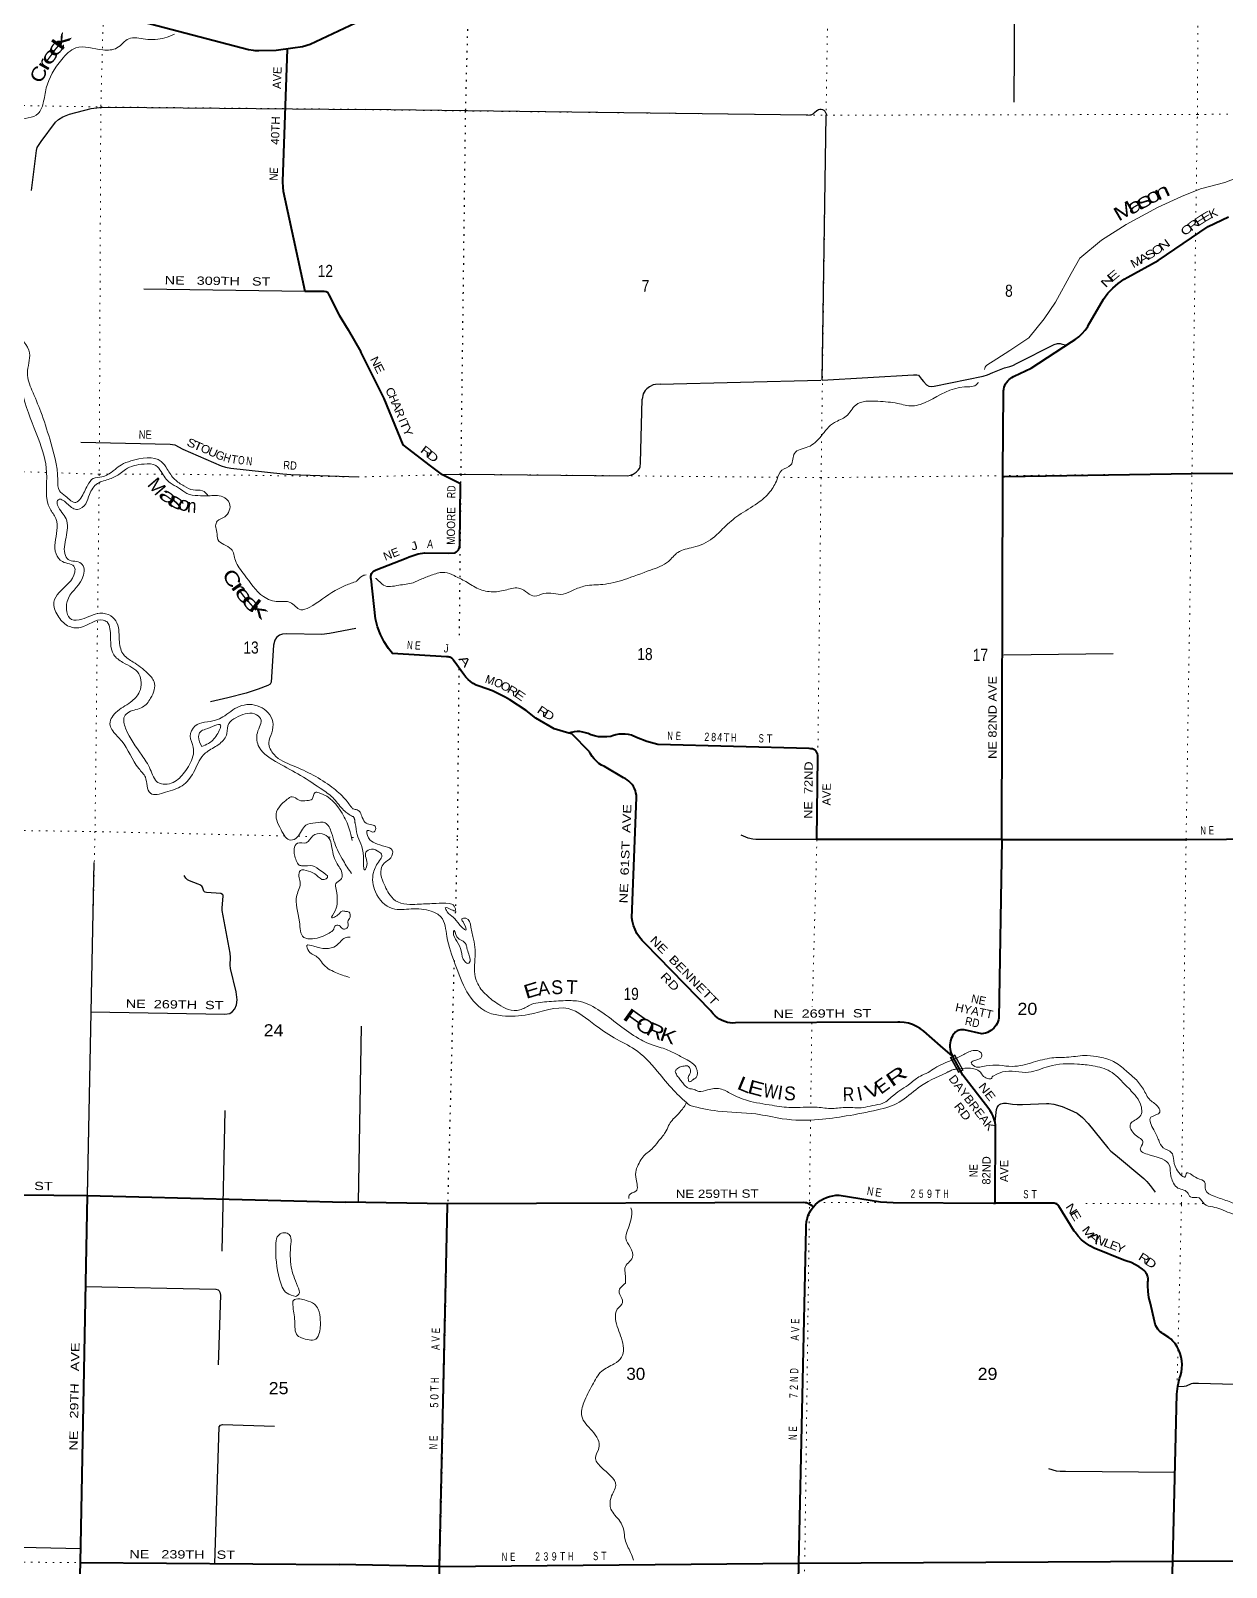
# Model space of a CAD drawing. Header units: feet. Extents: x -481249 to -254670, y -730376 to -544252.
# Drawn here: x -419631 to -402326, y -620592 to -598346 of the extents above; entities that cross this region are included whole.
import ezdxf
from ezdxf.enums import TextEntityAlignment as Align

# ---------------------------------------------------------------- set-up
doc = ezdxf.new("R2010")
doc.units = ezdxf.units.FT
doc.header["$LTSCALE"] = 70
doc.linetypes.add('DOTTED', pattern=[1.5, 0.3, -1.2])
for name, color, linetype, lineweight in [('26', 7, 'Continuous', 40), ('27', 7, 'Continuous', 13), ('29', 7, 'Continuous', 25), ('39', 7, 'Continuous', 13), ('41', 7, 'Continuous', 13), ('6', 7, 'DOTTED', 25), ('61', 7, 'Continuous', 13), ('7', 7, 'DOTTED', 13)]:
    doc.layers.add(name, color=color, linetype=linetype, lineweight=lineweight)
doc.layers.add('30', color=7, linetype='Continuous')

msp = doc.modelspace()

# ---------------------------------------------------------------- linework, layer by layer
at = {"layer": '26'}
for p, q in [((-413597.37, -615330.12), (-415073.38, -615306.92)), ((-418914.92, -620524.06), (-415167.14, -620550.16)), ((-413712.21, -620578.75), (-415167.14, -620550.16)), ((-413812.66, -625882.08), (-413712.21, -620578.75)), ((-413712.21, -620578.75), (-408513.03, -620532.44)), ((-408608.45, -625868.08), (-408513.03, -620532.44)), ((-408513.03, -620532.44), (-403097.53, -620505.04)), ((-397823.9, -620519.35), (-403097.53, -620505.04))]:
    msp.add_line(p, q, dxfattribs=at)
for points in [[(-414766.69, -598158.04), (-415585.92, -598546.66), (-415698.52, -598576.84), (-415837.81, -598600.52), (-416079.09, -598630.56), (-416327.87, -598638.32), (-416382.97, -598636.2), (-416407.92, -598634.3), (-416480.44, -598621.36), (-418507.27, -598091.41), (-418539.1, -598081.79), (-418560.29, -598071.19), (-418613.26, -598033.03), (-418692.61, -597966.27), (-418859.07, -597807.49), (-419915.03, -596734.88)], [(-415918.24, -598610.53), (-415986.63, -600530.59), (-415984.51, -600613.27), (-415978.15, -600666.27), (-415955.78, -600781.74), (-415663.92, -602114.09)], [(-405561.82, -604803.82), (-405561.65, -604722.45), (-405552.94, -603587.49), (-405551.9, -603560.69), (-405548.06, -603534.14), (-405541.47, -603508.14), (-405532.2, -603482.98), (-405520.35, -603458.92), (-405506.05, -603436.23), (-405489.45, -603415.16), (-405470.75, -603395.94), (-405450.13, -603378.78), (-405427.84, -603363.87), (-405404.11, -603351.37), (-405394.94, -603347.36), (-405148.4, -603232.6), (-404567.58, -602851.8), (-404511.33, -602817.22), (-404459, -602776.96), (-404411.16, -602731.45), (-404368.35, -602681.18), (-404331.02, -602626.72), (-404317.99, -602603.12), (-404304.3, -602578.33), (-404289.73, -602553.12), (-404103.43, -602230.91), (-404040.52, -602147.59), (-403969.24, -602071.31), (-403890.38, -602002.9), (-403804.8, -601943.11), (-403752.23, -601912.52), (-403313.08, -601673.25), (-402588.91, -601177.8), (-402295.96, -601039.96)], [(-415663.92, -602114.09), (-415383.22, -602116.96), (-415353.55, -602119.08), (-415337.64, -602132.37), (-415318.5, -602168.99), (-415165.47, -602465.96), (-415038.3, -602673.94), (-414853.19, -602994.37)], [(-411840.44, -608513.52), (-412056.81, -608452.92), (-412321.18, -608297.87), (-412462.44, -608188.92), (-412694.58, -608030.87), (-412762.22, -607992.42), (-412947.26, -607904.25), (-413140.49, -607835.91), (-413183.16, -607818.58), (-413224.92, -607796.35), (-413264.12, -607769.88), (-413300.35, -607739.46), (-413333.19, -607705.42), (-413362.3, -607668.14), (-413500.85, -607470.87), (-413505.2, -607463.7), (-413512.69, -607453.46), (-413521.22, -607444.06), (-413530.68, -607435.6), (-413540.97, -607428.17), (-413551.99, -607421.87), (-413563.6, -607416.74), (-413575.69, -607412.86), (-413588.11, -607410.27), (-413600.74, -607408.99), (-413613.43, -607409.03), (-414397.28, -607362.1), (-414452.87, -607290.91), (-414516.54, -607191.71), (-414569.48, -607086.4), (-414611.13, -606976.13), (-414641.02, -606862.11), (-414705.55, -606281.39), (-414705.62, -606281.1), (-414707.76, -606270.29), (-414708.76, -606259.31), (-414708.6, -606248.28), (-414707.29, -606237.34), (-414704.84, -606226.59), (-414701.29, -606216.16), (-414696.66, -606206.15), (-414691.01, -606196.68), (-414684.4, -606187.86), (-414676.91, -606179.78), (-414668.61, -606172.52), (-414659.6, -606166.17), (-414649.98, -606160.79), (-414639.84, -606156.45), (-414629.31, -606153.2), (-414196.21, -605980.06), (-414155.44, -605963.54), (-414023.03, -605921.45), (-413931.32, -605904.76), (-413577.46, -605909.24), (-413488.68, -605902.36), (-413467.31, -605888.96), (-413457.79, -605880.67), (-413449.19, -605871.42), (-413441.6, -605861.32), (-413435.11, -605850.48), (-413429.79, -605839.03), (-413425.7, -605827.08), (-413422.87, -605814.77), (-413421.35, -605802.24), (-413421.15, -605789.61), (-413412.17, -604907.82), (-413669.13, -604773.1), (-413846.02, -604646.94), (-414240.32, -604341.1), (-414515.01, -603671.34), (-414853.19, -602994.37)], [(-405572.6, -610055.52), (-405572.55, -610052.73), (-405561.82, -604803.82)], [(-391554.28, -604867.54), (-391581.53, -604848.93), (-391634.08, -604813.05), (-391659.32, -604795.82), (-391684.08, -604780.6), (-391690.86, -604777.98), (-391700.23, -604775.45), (-391709.81, -604773.91), (-391719.5, -604773.38), (-392223.38, -604773.18), (-397538.78, -604745.48), (-402823.31, -604758.95), (-405535.69, -604803.39), (-405561.82, -604803.82)], [(-405572.6, -610055.52), (-408251.68, -610056.28), (-408240.08, -608861.48), (-408239.86, -608839), (-408244.78, -608811.48), (-408246.64, -608805.64), (-408250.86, -608795.99), (-408256.06, -608786.83), (-408262.19, -608778.27), (-408269.18, -608770.4), (-408276.96, -608763.29), (-408285.44, -608757.05), (-408294.52, -608751.72), (-408304.11, -608747.37), (-408314.1, -608744.04), (-408315.18, -608743.8), (-408340.09, -608740.44), (-408365.18, -608739.73), (-410553.37, -608677.36), (-410711.84, -608636.41), (-410865.15, -608579.13), (-410934.98, -608546.72), (-410979.89, -608535.62), (-411025.71, -608529.28), (-411071.95, -608527.76), (-411118.09, -608531.08), (-411163.63, -608539.21), (-411208.07, -608552.05), (-411232.67, -608561.41), (-411292.02, -608569.29), (-411351.87, -608570.93), (-411411.57, -608566.31), (-411470.45, -608555.47), (-411523.24, -608540.15), (-411560.88, -608522.33), (-411600.17, -608508.54), (-411640.69, -608498.93), (-411681.99, -608493.62), (-411723.63, -608492.64), (-411765.13, -608496.03), (-411806.05, -608503.74), (-411810.69, -608505.06), (-411840.44, -608513.52)], [(-411544.86, -608786.61), (-411797.94, -608525.42), (-411840.44, -608513.52)], [(-405572.6, -610055.52), (-405619.83, -612641.2), (-405624.94, -612666.31), (-405633.22, -612692.93), (-405644.23, -612718.55), (-405657.86, -612742.87), (-405673.95, -612765.64), (-405692.34, -612786.6), (-405712.82, -612805.52), (-405735.16, -612822.19), (-405759.13, -612836.45), (-405784.45, -612848.11), (-405810.86, -612857.07), (-405838.05, -612863.22), (-405865.74, -612866.49), (-406121.15, -612812.18), (-406126.65, -612811.27), (-406142.85, -612809.77), (-406159.12, -612809.97), (-406175.28, -612811.86), (-406191.16, -612815.44), (-406206.57, -612820.66), (-406221.35, -612827.45), (-406235.35, -612835.76), (-406248.39, -612845.48), (-406260.35, -612856.52), (-406271.09, -612868.74), (-406280.5, -612882.02), (-406288.46, -612896.21), (-406294.9, -612911.16), (-406306.46, -612937.49), (-406316.22, -612967.55), (-406322.77, -612998.47), (-406326.07, -613029.91), (-406326.05, -613061.51), (-406322.74, -613092.95), (-406316.15, -613123.86), (-406306.37, -613153.92), (-406305.09, -613156.33), (-406287.92, -613188.67), (-406321.77, -613160.59), (-406461.68, -613044.52), (-406704.07, -612827.88), (-406755.21, -612791.4), (-406809.88, -612760.47), (-406867.49, -612735.43), (-406927.39, -612716.54), (-406988.95, -612704.02), (-407051.47, -612698), (-407079.66, -612697.44), (-409427.91, -612711.47), (-409468.09, -612712.82), (-409508.19, -612709.96), (-409547.78, -612702.93), (-409586.41, -612691.8), (-409623.66, -612676.69), (-409659.14, -612657.77), (-409692.44, -612635.24), (-409723.2, -612609.36), (-409751.09, -612580.4), (-409775.8, -612548.69), (-409785.97, -612533.36), (-410738.24, -611560.85), (-410782.45, -611516.69), (-410821.81, -611468.16), (-410855.88, -611415.78), (-410884.28, -611360.12), (-410906.71, -611301.81), (-410922.93, -611241.46), (-410931.69, -611189.03), (-410862.19, -609447.18), (-410864.51, -609413.58), (-410870.34, -609380.41), (-410879.6, -609348.04), (-410892.19, -609316.8), (-410907.98, -609287.06), (-410926.79, -609259.13), (-410948.41, -609233.31), (-410972.62, -609209.9), (-410999.14, -609189.15), (-411027.69, -609171.29), (-411050.2, -609159.92), (-411326.48, -609000.48), (-411368.15, -608978.8), (-411407.32, -608952.88), (-411443.57, -608923.01), (-411476.5, -608889.51), (-411505.74, -608852.76), (-411530.99, -608813.15), (-411544.86, -608786.61)], [(-405572.6, -610055.52), (-402907.46, -610054.76), (-397637.44, -610011.07)], [(-405668.03, -615320.9), (-405671.23, -615293.94), (-405664.97, -614233.06), (-405666.9, -614188.84), (-405673.45, -614145.06), (-405684.54, -614102.21), (-405700.04, -614060.75), (-405719.8, -614021.14), (-405743.58, -613983.81), (-405764.63, -613956.71), (-406139.28, -613468.64), (-406287.92, -613188.67)], [(-424116.23, -615158.27), (-418812.68, -615207.22), (-415073.38, -615306.92)], [(-418814.72, -615207.17), (-418914.92, -620524.06), (-419065.58, -625835.48), (-419162.05, -631124.91)], [(-408306.31, -615372.77), (-408322.03, -615359.34), (-408343.58, -615344.18), (-408366.59, -615331.36), (-408390.82, -615321.01), (-408416, -615313.24), (-408441.85, -615308.16), (-413597.37, -615330.12)], [(-408513.03, -620532.44), (-408405.36, -615687.35), (-408405.52, -615639.6), (-408400.7, -615592.1), (-408390.93, -615545.37), (-408376.33, -615499.91), (-408357.06, -615456.23), (-408333.33, -615414.8), (-408305.4, -615376.07), (-408273.58, -615340.48), (-408238.21, -615308.42), (-408199.68, -615280.22), (-408158.41, -615256.2), (-408114.86, -615236.64), (-408069.51, -615221.73), (-408022.84, -615211.64), (-407975.37, -615206.49), (-407929.86, -615206.22), (-407330.27, -615301.56), (-407149.97, -615309.33), (-405696.38, -615320.68), (-405668.03, -615320.9)], [(-403097.53, -620505.04), (-403041.74, -618085.06), (-403027.77, -617971.59), (-403002.01, -617860.2), (-402988.98, -617818.05), (-402975.57, -617765.5), (-402967.73, -617711.84), (-402965.54, -617657.65), (-402969.02, -617603.53), (-402978.14, -617550.07), (-402992.8, -617497.86), (-403012.84, -617447.46), (-403038.04, -617399.44), (-403068.12, -617354.31), (-403102.75, -617312.58), (-403123.46, -617291.37), (-403158.15, -617264.77), (-403238.38, -617212.44), (-403260.88, -617198.08), (-403281.76, -617181.45), (-403300.78, -617162.72), (-403317.75, -617142.11), (-403332.46, -617119.85), (-403344.77, -617096.16), (-403354.54, -617071.32), (-403361.65, -617045.59), (-403364.5, -617030.57), (-403422.83, -616771.54), (-403445.3, -616687.1), (-403458.83, -616600.78), (-403463.25, -616513.52), (-403461.5, -616460.88), (-403458.48, -616443.44), (-403457.3, -616425.79), (-403457.98, -616408.11), (-403460.5, -616390.59), (-403464.83, -616373.44), (-403470.94, -616356.83), (-403478.74, -616340.95), (-403488.17, -616325.97), (-403491.74, -616321.44), (-403514.67, -616296.46), (-403539.7, -616277.21), (-403587.8, -616240.23), (-403701.98, -616181.04), (-403781.48, -616153.35), (-403806.44, -616143.44), (-404237.81, -615972.15), (-404302.53, -615937.64), (-404363.29, -615896.56), (-404419.43, -615849.35), (-404470.32, -615796.53), (-404515.41, -615738.68), (-404525.43, -615723.94), (-404749.41, -615365.22), (-404756.69, -615356.09), (-404764.87, -615347.77), (-404773.89, -615340.35), (-404783.63, -615333.92), (-404793.98, -615328.54), (-404804.85, -615324.27), (-404816.1, -615321.16), (-404827.61, -615319.24), (-404839.26, -615318.54), (-404849.76, -615318.95), (-405646.38, -615320.85), (-405668.03, -615320.9)], [(-413712.21, -620578.75), (-413597.92, -615355.12), (-413597.37, -615330.12)], [(-403262.85, -625893.57), (-403262.12, -625869.72), (-403097.53, -620505.04)]]:
    msp.add_lwpolyline(points, dxfattribs=at)
at = {"layer": '29'}
for p, q in [((-405372.4, -594364.57), (-405399.78, -599380.88)), ((-408177.18, -603402.44), (-408118.88, -599568.03)), ((-417994.4, -602083.3), (-415663.92, -602114.09)), ((-410521.91, -603462.26), (-408194.37, -603403.36)), ((-410803.93, -604602.64), (-410779.24, -603681.25)), ((-405546.82, -607381.2), (-403965.58, -607360.96)), ((-408251.7, -610056.28), (-409133.57, -610056.49)), ((-418716.49, -610388.3), (-418814.72, -615207.17)), ((-414887.97, -615312.47), (-414844.03, -612758.95)), ((-416820.6, -613977.49), (-416866.89, -616015.98)), ((-403066.86, -619218.27), (-404654.36, -619205.96)), ((-418911.2, -620326.68), (-419983.4, -620301.61))]:
    msp.add_line(p, q, dxfattribs=at)
for points in [[(-419618.93, -600657.05), (-419548.53, -600078.66), (-419537.57, -600035.78), (-419479.21, -599949.92), (-419274.76, -599671.06), (-419228.75, -599629.02), (-419168.79, -599590.48), (-419070.56, -599554.72), (-418757.62, -599471.73), (-418637.14, -599455.26), (-418478.74, -599453.24), (-414790.21, -599484.57)], [(-408400.4, -599566.4), (-413308.64, -599504.12), (-414790.21, -599484.57)], [(-408400.4, -599566.4), (-408355.08, -599565.32), (-408333.76, -599561.54), (-408314.07, -599555.6), (-408303.55, -599549.12), (-408284.94, -599530.77), (-408253.91, -599501.62), (-408242.86, -599494.06), (-408228.01, -599486.5), (-408210.48, -599482.19), (-408188.09, -599482.18), (-408171.64, -599486.51), (-408160.03, -599491.36), (-408150.86, -599497.3), (-408134.95, -599512.42), (-408130.9, -599517.81), (-408125.5, -599528.07), (-408119.84, -599546.97), (-408118.88, -599568.03)], [(-408177.18, -603402.44), (-406854.35, -603325.68), (-406807.42, -603326.75), (-406780.98, -603334.31), (-406765.33, -603349.42), (-406737.81, -603390.45), (-406710.3, -603426.07), (-406666.06, -603470.34), (-406629.91, -603489.78), (-406594.84, -603498.41), (-406552.21, -603494.1), (-405844.35, -603347.27), (-405781.22, -603327.83), (-405706.23, -603295.45), (-405585.37, -603243.62), (-405536.27, -603228.51), (-405460.2, -603209.07), (-405416.5, -603193.95), (-405352.29, -603157.25), (-404817.08, -602889.5), (-404767.98, -602874.39), (-404731.29, -602872.23), (-404713.49, -602876.55), (-404635.8, -602898.14)], [(-410521.91, -603462.26), (-410587.4, -603466.02), (-410621.93, -603474.66), (-410675.89, -603500.57), (-410712.58, -603528.64), (-410738.47, -603556.71), (-410764.37, -603604.21), (-410779.24, -603681.25)], [(-418905.14, -604304.71), (-417612.84, -604329.34), (-417579.23, -604333.95), (-417547.43, -604342.43), (-417432.23, -604402.16), (-416876.91, -604643.04), (-416814.11, -604662.62), (-416733.42, -604676.78), (-415983.83, -604761.97), (-415865.74, -604768.97), (-414885.59, -604806.29)], [(-410994.2, -604791.99), (-410948.34, -604781.01), (-410912.2, -604765.9), (-410866.33, -604735.66), (-410846.91, -604717.31), (-410838.82, -604707.6), (-410821.01, -604681.68), (-410810.77, -604660.1), (-410803.93, -604602.64)], [(-413674.85, -604768.98), (-413407.86, -604767.31), (-410994.2, -604791.99)], [(-414924.86, -607002.48), (-415307.23, -607073.68), (-415415.75, -607084.99), (-415923.96, -607075.7), (-415984.97, -607082.65), (-416032.05, -607099.03), (-416074.3, -607128.58), (-416097.75, -607169), (-416119.19, -607241.87), (-416150.44, -607777.09), (-416166.63, -607806.2), (-416200.54, -607827.4), (-416340.43, -607878.29), (-416511.13, -607934.6), (-416777.49, -608006.17), (-417029.43, -608062.03)], [(-409133.57, -610056.49), (-409179.14, -610051.93), (-409246.05, -610034.65), (-409349.65, -609991.46)], [(-418760.58, -612551.31), (-416823.11, -612585.16), (-416751.89, -612573.96), (-416709.73, -612545.94), (-416678.99, -612508.83), (-416652.5, -612448.4), (-416644.82, -612377.92), (-416655.97, -612261.2), (-416739.81, -611921.81), (-416744.7, -611872.7), (-416737.9, -611763.27), (-416742.58, -611700.94), (-416859.39, -611081.65), (-416859.69, -611045.2), (-416844.32, -610877.26), (-416846.97, -610861.78), (-416855.98, -610849.58), (-416879.39, -610836.22), (-417084.87, -610822.02), (-417108.19, -610817.78), (-417117.2, -610811.95), (-417127.1, -610801.86), (-417145.81, -610745.16), (-417155.47, -610732.89), (-417184.49, -610711.76), (-417208.76, -610699.42), (-417331.93, -610654.15), (-417362.52, -610639.66), (-417385.12, -610616.67), (-417410.12, -610573.88)], [(-405671.92, -614142.49), (-405650.31, -613962.66), (-405642.22, -613934.59), (-405622.8, -613906.52), (-405608.77, -613892.48), (-405589.34, -613881.69), (-405571, -613876.29), (-405551.03, -613871.97), (-405505.17, -613870.89), (-405421.54, -613884.92), (-405354.09, -613892.48), (-405274.77, -613893.56), (-404929.44, -613876.29), (-404893.29, -613878.45), (-404819.91, -613889.25), (-404700.66, -613919.48), (-404588.97, -613966.99), (-404484.83, -614018.81), (-404407.67, -614079.28), (-404325.12, -614165.65), (-404040.22, -614519.8), (-403996.51, -614565.15), (-403927.99, -614619.13), (-403517.92, -614964.64), (-403477.44, -615007.83), (-403427.27, -615063.97), (-403353.88, -615163.31)], [(-418839.62, -616528.24), (-416953.94, -616565.39), (-416916.81, -616576.83), (-416903.08, -616588.71), (-416892.48, -616607.79), (-416886.59, -616651.87), (-416917.45, -617658.87)], [(-403027.89, -617972.11), (-402933.55, -617970.57), (-402900.63, -617963.01), (-402829.95, -617931.7), (-402809.98, -617926.3), (-402726.35, -617927.38), (-401340.72, -617966.25), (-400934.96, -617953.29)], [(-416966.36, -620537.63), (-416901.52, -618556.64), (-416885.07, -618533.99), (-416854.6, -618523.7), (-416103.48, -618546.7)], [(-404654.36, -619205.96), (-404731.94, -619204.69), (-404783.74, -619198.21), (-404893.81, -619165.82)]]:
    msp.add_lwpolyline(points, dxfattribs=at)
at = {"layer": '39'}
msp.add_lwpolyline([(-405791.24, -603187.74), (-405646.32, -603096.27), (-405459.92, -602977.6), (-405183.13, -602793.48), (-404963.71, -602515.11), (-404795.74, -602277.3), (-404572.01, -601858.42), (-404444.72, -601637.41), (-404133.56, -601380.03), (-403775.04, -601150.28), (-403319.59, -600903.49), (-402973.26, -600743.67), (-402698.75, -600633.82), (-402344.48, -600542.57), (-402108.78, -600453.59), (-401876.26, -600272.08), (-401435.72, -600052.95), (-401145.75, -599897.38), (-400870.26, -599755.41), (-400667.44, -599625.2), (-400488.5, -599488.21), (-400368.64, -599443.78), (-400348.84, -599321.84), (-400184.34, -599238.8)], dxfattribs=at)
msp.add_arc((-405726.25, -603266.07), 101.78, 129.68141, 171.18192, dxfattribs=at)
for points in [[(-426894.07, -596709.09), (-426552.55, -596597.27), (-426428.89, -596622.48), (-426350.21, -597007.9), (-426485.77, -597546.51), (-426591.11, -597834.94), (-426438.25, -598057.63), (-426069.63, -598472.46), (-425798.11, -598760.38), (-425552.94, -599384.89), (-425388.77, -599555.67), (-425177.77, -599777.81), (-424855.18, -600189.48), (-424594.88, -600444.99), (-424442.59, -600446.83), (-424202.44, -600300.33), (-424052.99, -600173.62), (-423833.15, -600118.94), (-423388.6, -600055.9), (-422822.22, -599929.68), (-422385.34, -600015), (-422155.63, -600129.21), (-421817.36, -600392.72), (-421460.32, -600626.58), (-421360.73, -600733.49), (-421244.99, -601079.71), (-421150.1, -601214.6), (-420874.3, -601410.28), (-420742.4, -601507.96), (-420649.3, -601715.09), (-420655.14, -602114.44), (-420560.67, -602347.69), (-420363.14, -602547.41), (-420036.2, -602782.53), (-419921.57, -602929.97), (-419810.34, -603296.14), (-419736.87, -603649.32), (-419523.1, -604246.94), (-419401.06, -604743.88), (-419351.83, -605267.08), (-419267.1, -605407.74), (-419251.38, -605582.79), (-419265.71, -605919.7), (-419172.27, -606032.47), (-418995.91, -606115.22), (-418993.59, -606183.54), (-419221.42, -606480.92), (-419296.96, -606617.53), (-419241.61, -606811.65), (-419096.94, -606959.85), (-418909.12, -606984.67), (-418581.78, -606878.51), (-418526.33, -606906.01), (-418484.68, -607005.43), (-418429.79, -607380.22), (-418296.24, -607492), (-418067.77, -607656.37), (-418056.08, -607913.63), (-418186.15, -608066.93), (-418400.35, -608218.11), (-418483.08, -608402.72), (-418442.99, -608484.03), (-418314.29, -608629.82), (-418067.53, -609027.53), (-417972.44, -609154.4), (-417947.46, -609279.49), (-417897.95, -609385.14), (-417679.1, -609370.59), (-417440.24, -609276.25), (-417273.13, -609083.73), (-417132.58, -608830.32), (-417067.08, -608775.77), (-416896.04, -608667.67), (-416792.21, -608521.73), (-416764.51, -608373.87), (-416660.27, -608292.19), (-416392.3, -608236.73), (-416303.74, -608303.21), (-416350.9, -608508.79), (-416326, -608718.21), (-416045.08, -608950.15), (-415724.76, -609128.88), (-415403.19, -609337.76), (-415241.99, -609466.3), (-415101.76, -609632.46), (-414973.39, -609723.18)], [(-422537.04, -599751.76), (-422497.83, -599618.68), (-422476.36, -599398.4), (-422439.46, -599365.2), (-422327.21, -599446.33), (-422108.71, -599608.44), (-421906.8, -599549.3), (-421701.62, -599520.36), (-421482.23, -599646.35), (-421131.2, -599880.07), (-420864.89, -599973.12), (-420642.26, -599886.4), (-420555.92, -599880.55), (-420440.13, -599899.54), (-420252.19, -599838.04), (-420044.92, -599805.13), (-419916.43, -599716.03), (-419830.76, -599655.96), (-419523.35, -599545.29), (-419451.47, -599394.53), (-419405.96, -599174.85), (-419183.32, -598762.91), (-418978.74, -598595.43), (-418588.55, -598623.36), (-418383.38, -598594.42), (-418211.74, -598462.24), (-417971.35, -598468.32), (-417692.25, -598449.27), (-417548.57, -598393.95)], [(-420541.81, -601583.3), (-420520.18, -601925.12), (-420438.45, -602268.47), (-420184.21, -602525.84), (-419876.36, -602722.32), (-419648.96, -603011.13), (-419678.22, -603303.49), (-419614.15, -603550.03), (-419485.55, -603862.44), (-419356.93, -604255.15), (-419239.32, -604850.35), (-419215.13, -605007.55), (-419128.77, -605082), (-418976.75, -605176.18), (-418907.01, -605111.7), (-418808.25, -604927.49), (-418725.6, -604827.19), (-418600.75, -604804.25), (-418462.8, -604737.47), (-418409.67, -604696.66), (-418319.8, -604628.66), (-418180.14, -604573.98), (-417743.33, -604581), (-417655.86, -604691.62), (-417547.29, -604840.91), (-417413.34, -604936.64), (-417278.46, -604994.25), (-417146.44, -605005.62), (-417062.08, -605080.02)], [(-414639.57, -606275.09), (-414627.24, -606281.86), (-414525.61, -606373.49), (-414304.72, -606374.46), (-414096.7, -606336.84), (-413970.51, -606282.57), (-413813.98, -606221.22), (-413636.24, -606188.67), (-413503.1, -606235.09), (-413333.01, -606320.84), (-413149.43, -606425.11), (-412941.93, -606469.86), (-412738.1, -606438.14), (-412550.76, -606419.96), (-412335.26, -606531.27), (-412207.56, -606493.12), (-411926.72, -606504.02), (-411780.35, -606446.37), (-411603.69, -606383.65), (-411351.96, -606361.48), (-411038.5, -606291.04), (-410658.73, -606154.38), (-410401.85, -606029.9), (-410263.23, -605897.66), (-410040.06, -605824.36), (-409762.93, -605694.5), (-409595.48, -605539.06), (-409381.08, -605358.99), (-409110.69, -605186.71), (-408930.89, -605021.62), (-408828.92, -604840), (-408760.65, -604709.55), (-408627.7, -604631.38), (-408576.38, -604464.22), (-408380.74, -604371.96), (-408191.16, -604215.21), (-407998.34, -604018.38), (-407826.84, -603927.37), (-407689.3, -603764.96), (-407368.31, -603710.83), (-407082.06, -603741.99), (-406868.23, -603776.9), (-406639.16, -603707.8), (-406114.06, -603503.35), (-405931.91, -603458.26), (-405916.02, -603434.03)], [(-414971.77, -609610.89), (-415081.73, -609470.35), (-415271.88, -609296.91), (-415833.53, -608987.61), (-416110.17, -608826.04), (-416184.09, -608653.54), (-416142.52, -608512.05), (-416128.49, -608349.8), (-416317.56, -608132.22), (-416612.13, -608128.79), (-416850.43, -608281.36), (-416955.83, -608328.89), (-417254.59, -608413.69), (-417322.31, -608558.53), (-417280.15, -608718.19), (-417283.41, -608850.6), (-417407.35, -609080.34), (-417569.37, -609228.82), (-417789.87, -609229.27), (-417901.46, -609039.75), (-418024.62, -608831.87), (-418257.6, -608444.55), (-418275.48, -608275.47), (-418209.74, -608210.88), (-418011.49, -608137.6), (-417896.09, -608010.02), (-417846.08, -607770.38), (-417939.27, -607647.57), (-418149.75, -607485.67), (-418285.5, -607381.86), (-418347.01, -607193.61), (-418384.35, -606919.64), (-418470.06, -606819.1), (-418631.43, -606778.89), (-418892.18, -606866.65), (-419042.57, -606868.88), (-419104.35, -606610.35), (-418887.74, -606280.57), (-418886.6, -606071.81), (-418967.74, -606029.61), (-419071.57, -606012.93), (-419128.03, -605945.26), (-419119.49, -605680.48), (-419120.92, -605413.44), (-419242.27, -605213.64), (-419242.59, -605145.37), (-419230.32, -605135.65), (-419091.73, -605205.4), (-418953.18, -605277.15), (-418834.92, -605195.83), (-418781.42, -605058.66), (-418665.28, -604900.99), (-418485.25, -604835.27), (-418336.99, -604756.71), (-418261.38, -604698.4), (-417990.82, -604618.91), (-417818.98, -604641.32), (-417744.94, -604727.51), (-417614.68, -604891.4), (-417492.16, -604962.75), (-417369.89, -605044.14), (-417210.33, -605076.27), (-417062.08, -605080.02)], [(-417062.08, -605080.02), (-416851.94, -605093.36), (-416754.06, -605188.18), (-416822.96, -605381.17), (-416930.82, -605446.7), (-416956.54, -605514.31), (-416936.73, -605605.15), (-416921.38, -605713.94), (-416730.28, -605849.26), (-416668.23, -606015.45), (-416539.01, -606221.47), (-416262.17, -606537.63), (-416047.51, -606611.31), (-415875.38, -606621.68), (-415723.65, -606727.9), (-415600.56, -606694.87), (-415225.72, -606451.4), (-415069.49, -606375.04), (-414913.21, -606316.41)], [(-414894.83, -606297.5), (-414907, -606304.65), (-414913.21, -606316.41)], [(-414894.83, -606297.5), (-414810.41, -606229.85), (-414776.2, -606223.71)], [(-417155.6, -608707.28), (-417202.21, -608565.58), (-417176.39, -608493.96), (-417099.33, -608457.76), (-416883.4, -608398.98), (-416936.99, -608540.16), (-417060.36, -608665.52), (-417155.6, -608707.28)], [(-414979.29, -610068.41), (-415020.2, -609901.52), (-415122.89, -609676.09), (-415458.31, -609378.53), (-415514.3, -609373.1), (-415558.8, -609470.34), (-415633.51, -609492.55), (-415747.6, -609485.65), (-415848.58, -609434.91), (-415919.68, -609473.27), (-415999.59, -609543.52), (-416072.43, -609652.09), (-416008.7, -609912.68), (-415868.13, -610064.79), (-415774.89, -610022.98), (-415650.34, -609849.46), (-415511.17, -609814.83), (-415368.84, -609814.42), (-415278.16, -609957.24), (-415229.78, -610109.02), (-415105.81, -610365.1), (-414990.02, -610546.7)], [(-414936.25, -609815.71), (-414941.27, -609798.45), (-414941.27, -609776.94), (-414942.61, -609766.19), (-414947.99, -609748.71), (-414954.71, -609735.27), (-414961.43, -609724.51), (-414966.81, -609723.17), (-414973.39, -609723.18)], [(-414861.32, -609661.31), (-414874.05, -609649.23), (-414892.87, -609633.1), (-414919.76, -609622.35), (-414949.34, -609615.62), (-414971.77, -609610.89)], [(-414861.32, -609661.31), (-414831.66, -609737.38), (-414773.93, -609819.58), (-414639.16, -609878.1), (-414661.32, -609945.71), (-414757.01, -609922.59), (-414742.28, -610031.56), (-414648.19, -610106.87), (-414499.12, -610157.81), (-414398.21, -610207.22), (-414419.77, -610321.06), (-414514.47, -610396.42), (-414561.32, -610483.35), (-414540.11, -610642.75), (-414489.44, -610758.89), (-414430.38, -610863.23), (-414316.84, -610959.25), (-414143.2, -610994.89), (-414004.51, -610991.25), (-413765.19, -610980.74), (-413576.4, -610980.7), (-413501.26, -611019.24), (-413487.24, -611085.99), (-413541.05, -611072.23), (-413630.6, -611045.29), (-413604.17, -611100.37), (-413516.28, -611181.52), (-413430.95, -611280.67), (-413374.49, -611338.71), (-413335.22, -611368.09), (-413360.3, -611268.84), (-413392.5, -611205.53), (-413331.93, -611195.39), (-413259.51, -611322.26), (-413220.78, -611500.31), (-413199.38, -611653.69), (-413204.99, -611836.36), (-413208.93, -611964.83), (-413173.36, -612114.64), (-413114.36, -612220.99), (-413036.62, -612305.83), (-412858.1, -612444.1), (-412719.68, -612514.79), (-412551.2, -612522.14), (-412406.46, -612452.38), (-412161.96, -612403.86), (-411890.35, -612388.35), (-411677.85, -612401.11), (-411390.85, -612538.79), (-411074.65, -612771.84), (-410797.1, -612955.43), (-410563.11, -613053.26), (-410451.67, -613086.93), (-410283.34, -613164.6), (-410131.18, -613245.77), (-410036.72, -613309.04), (-409998.13, -613360.49), (-410000.5, -613503.08), (-410038.14, -613527.72)], [(-415073.88, -611096.99), (-415123.73, -611091.38), (-415158.53, -611120.61), (-415217.86, -611169.3), (-415272.49, -611190), (-415223.84, -611086.84), (-415194.63, -610959.1), (-415208.21, -610778.08), (-415216.1, -610691.55), (-415142.54, -610635.19), (-415122.63, -610559.41), (-415206.62, -610388.66), (-415276.75, -610143.97), (-415310.23, -610038.73), (-415414.87, -609973.86), (-415549.88, -610002.56), (-415644.56, -610102.56), (-415770.96, -610107.39), (-415817.16, -610192.55), (-415787.21, -610359.93), (-415744.73, -610425.25), (-415698.9, -610436.44), (-415554.57, -610436.07), (-415422.23, -610515.7), (-415336.21, -610604.2), (-415385.08, -610635.09), (-415493.78, -610572.11), (-415612.59, -610512.9), (-415728.63, -610503.95), (-415750.74, -610587.7), (-415730.73, -610670.52), (-415779.56, -610862.01), (-415740.93, -611246.42), (-415676.37, -611472.9), (-415550.61, -611494.14), (-415314, -611409.78), (-415246.45, -611353.27), (-415227.39, -611311.6), (-415168.95, -611299.02), (-415114.09, -611350.59), (-415065.82, -611343.78), (-415038.83, -611306.32), (-415039.35, -611246.08), (-415009.67, -611180.59), (-415023.77, -611107.07), (-415075.75, -611096.61)], [(-410087.24, -613908.21), (-410298.21, -613714.67), (-410525.14, -613452.3), (-410850.36, -613120.52), (-411144.34, -612948.46), (-411457.45, -612745.65), (-411851.72, -612504.1), (-412428.77, -612590.31), (-412808.85, -612606.4), (-413008.27, -612559.9), (-413318.36, -612258.73), (-413487, -611863.59), (-413607.17, -611459.94), (-413694.86, -611175.86), (-413832.91, -611093.13), (-414125.11, -611059.76), (-414394.1, -611055.26), (-414641.77, -610814.34), (-414671.34, -610534.12), (-414583.65, -610360.08), (-414549.21, -610284.81), (-414562.33, -610254.26), (-414591.75, -610231.22), (-414699.11, -610195.68), (-414778.78, -610239.37), (-414764.5, -610428.69), (-414794.57, -610492.04), (-414814.8, -610300.51), (-414905.45, -609982.19), (-414934.7, -609822.53), (-414936.25, -609815.71)], [(-415007.35, -611471.16), (-415081.15, -611477.9), (-415206.22, -611591.18), (-415363.61, -611633.37), (-415535.2, -611600.93), (-415633.11, -611588.42), (-415607.1, -611671.39), (-415469.2, -611769.23), (-415409.03, -611849.04), (-415221.79, -611978.24), (-415017.94, -612053.05)], [(-413318.68, -611623.3), (-413291.42, -611716.59), (-413285.2, -611841.36), (-413295.42, -611847.07), (-413344.97, -611825.4), (-413400.42, -611668.93), (-413462.38, -611528.33), (-413512.61, -611398.15), (-413507.86, -611374.18), (-413462.42, -611464.03), (-413389.78, -611518.57), (-413330.79, -611574.73), (-413318.68, -611623.3)], [(-410011.63, -613681.01), (-409962.39, -613701.19), (-409833.24, -613681.17), (-409651.98, -613664.81), (-409491.55, -613738.21), (-409257.5, -613834.03), (-408898.12, -613903.68), (-408623.98, -613936.47), (-408451.11, -613931.9), (-408246.27, -613932.36), (-408029.88, -613949.26), (-407820.53, -613933.79), (-407581.64, -613937.34), (-407444.09, -613905.53), (-407298.52, -613873.97), (-407140.2, -613754.41), (-406902.16, -613589.15), (-406754.18, -613479.31), (-406640.1, -613426.66), (-406545.83, -613365.35), (-406298.71, -613251.31)], [(-406298.71, -613251.31), (-406144.4, -613177.14), (-405991.76, -613111.64), (-405876.25, -613143.43), (-405868, -613201.96), (-405949.74, -613247.6), (-406017.24, -613287.65), (-405986.37, -613328.82), (-405799.71, -613332.72), (-405612.68, -613324.58), (-405424.38, -613340.59), (-405121.26, -613279.86), (-404852.24, -613218.06), (-404606.84, -613205.74), (-404338.99, -613182.07), (-404156.96, -613205.92)], [(-394836.59, -615225.6), (-394979.42, -615285.4), (-395173.54, -615437.43), (-395471.07, -615643), (-395763.29, -615806.54), (-396009.7, -615917.29), (-396223.52, -616012.99), (-396557.21, -616022.51), (-396846.29, -616083.68), (-397126.91, -616131.06), (-397379.93, -616195.38), (-397629.56, -616279.9), (-397887.68, -616313.92), (-398226.75, -616564.38), (-398556.16, -616827.21), (-398776.52, -617005.09), (-399106.12, -617143.34), (-399216.63, -617079.56), (-399458.59, -616979.47), (-399736.46, -617002.82), (-400056.11, -617012.79), (-400259.9, -616978.2), (-400497.22, -616988.77), (-400697.72, -616912.09), (-400873.85, -616892.45), (-401054.15, -616943), (-401238, -617043.67), (-401445.24, -617121.5), (-401557.11, -617101.88), (-401732.36, -616987.83), (-401813.53, -616818.49), (-401790.08, -616578.11), (-401677.95, -616392.79), (-401602.98, -616240.45), (-401557.5, -616067.09), (-401604.9, -615844.56), (-401862.3, -615593.29), (-402110.83, -615511.07), (-402274, -615461.7), (-402404.89, -615407.32), (-402522.4, -615375.47), (-402641.62, -615333.52), (-402719.23, -615244.66), (-402845.33, -615230.62), (-402889.51, -615164.93), (-403043.86, -615089.71), (-403099.64, -615009.59), (-403127.21, -614926.33), (-403148.68, -614774.96), (-403443.15, -614618.95), (-403571.1, -614534.53), (-403532.09, -614441.33), (-403643.19, -614331.32), (-403712.63, -614172.39), (-403574.81, -614066.25), (-403569.21, -613883.58), (-403645.71, -613758.59), (-403797.41, -613597.06), (-404006.62, -613411.61), (-404255.21, -613331.4), (-404477.37, -613306.29), (-404896.13, -613339.24), (-405187.95, -613424.43), (-405565.41, -613420.51), (-405688.32, -613475.42)], [(-404156.96, -613205.92), (-403956.03, -613268.55), (-403777.39, -613402.8), (-403644.4, -613519.53), (-403526.5, -613669.94), (-403426.91, -613827.81), (-403307.65, -613934.06), (-403287.68, -614003.01), (-403416.48, -614077.29), (-403375.82, -614257.4), (-403304.19, -614410.37), (-403237.23, -614518.98), (-403116.87, -614589.1), (-403089.17, -614668.34), (-403045.88, -614828.44), (-402914.47, -614931.06), (-402905.33, -614895.18), (-402748.61, -614958.41), (-402639.79, -615012.09), (-402625.25, -615127.08), (-402503.56, -615219.35), (-402306.83, -615287.86), (-402124.33, -615361.96), (-401981.77, -615428.76), (-401788.34, -615539.37), (-401687.98, -615606.85), (-401547.99, -615691.65), (-401441.12, -615743.26), (-401460.46, -615915.44), (-401509.71, -616080.66), (-401490.68, -616246.02), (-401517.62, -616403.9), (-401634.66, -616552.9), (-401713.58, -616703.1), (-401678.81, -616879.01), (-401592.93, -616960.09), (-401461.8, -617006.44), (-401293.47, -616953.5), (-401203.1, -616888.05), (-400995.24, -616790.15), (-400821.94, -616771.53), (-400632.5, -616815.7), (-400498.56, -616836.02), (-400329.43, -616887.59), (-400150.6, -616885.22), (-400039.39, -616860.61), (-400007.79, -616747.08), (-400085.03, -616646.18), (-400203.76, -616457.57), (-400178.34, -616283.56), (-400106.23, -616289.87), (-400033.62, -616410.71), (-400006.6, -616512.03), (-399939.15, -616604.59), (-399905.49, -616686.02), (-399856.47, -616790.05), (-399774.04, -616852.94), (-399690.7, -616885.72), (-399535.27, -616860.5), (-399361.64, -616896.14), (-399120.62, -616895.74), (-399073.6, -616999.7), (-398946.04, -617031.87), (-398870.61, -616929.77), (-398704.18, -616742.16), (-398448.32, -616585.5), (-398141.07, -616390.28), (-397991.65, -616298.57), (-397859.01, -616230.44), (-397753.81, -616205.64), (-397594.75, -616192.59), (-397533.88, -616172.42), (-397524.99, -616144.57), (-397550.86, -616071.42), (-397462.15, -616060.16), (-397196.74, -616050.48), (-396922.14, -616002.92), (-396693.44, -615945.87), (-396447.17, -615905.44), (-396221.28, -615874.42), (-395984.69, -615691.03), (-395785.34, -615608.94), (-395411.61, -615341.48), (-395215.75, -615307.5), (-395025.21, -615184.94), (-394927.19, -615117.1)], [(-410011.63, -613681.01), (-410049.7, -613670.1), (-410088.75, -613663), (-410129.58, -613645.25), (-410172.18, -613606.2), (-410214.78, -613551.18), (-410257.38, -613497.93), (-410278.68, -613469.53), (-410292.88, -613439.35), (-410301.75, -613414.5), (-410294.65, -613396.75), (-410268.03, -613368.35), (-410213, -613341.73), (-410173.95, -613334.63), (-410122.48, -613332.85), (-410097.63, -613355.93), (-410085.2, -613379), (-410083.43, -613403.85), (-410088.75, -613450), (-410104.73, -613473.08), (-410115.38, -613499.7), (-410111.83, -613533.43), (-410108.28, -613554.73), (-410088.75, -613561.83), (-410074.55, -613556.5), (-410060.35, -613545.85), (-410039.05, -613524.55)], [(-406375.76, -613430.99), (-406787.57, -613651.05), (-407059.01, -613857.44), (-407375.78, -613969.98), (-407828.36, -614058.12), (-408221.59, -614109.96), (-408753.43, -614097.14), (-409134.94, -614028.79), (-409687.98, -613987.17), (-410087.24, -613908.21)], [(-406229.96, -613380.04), (-406288.52, -613391.02), (-406344.64, -613416.64), (-406382.46, -613432.5)], [(-406229.96, -613380.04), (-406071.81, -613364.29), (-405981.77, -613375.18), (-405902.44, -613407.83), (-405838.5, -613484.2), (-405761.23, -613518.79), (-405718.73, -613508.08), (-405716.23, -613492.09), (-405688.32, -613475.42)], [(-410972.33, -615252.65), (-410968.47, -615202.41), (-410872.31, -615145.18), (-410869.09, -614974.49), (-410869.03, -614841.88), (-410825.76, -614740.78), (-410772.83, -614652.04), (-410642.79, -614537.61), (-410546.98, -614426.11), (-410446.61, -614296.68), (-410397.38, -614197.77), (-410348.83, -614120.95), (-410274.26, -614046.96), (-410197.19, -613956.97), (-410155.03, -613892), (-410145.66, -613868.86)], [(-411021.74, -616480.64), (-411025.58, -616343.88), (-411031.02, -616259.32), (-410921.88, -616106.05), (-410953.44, -615956.37), (-411015.89, -615831.82), (-410992.13, -615712.02), (-410950.01, -615582.75), (-410929.77, -615446.76), (-410943.01, -615387.59)], [(-415794.57, -616669.43), (-415921.74, -616624.05), (-416030.92, -616418.53), (-416085, -615929.34), (-416062, -615809.47), (-416002.52, -615754.76), (-415920.38, -615756.83), (-415873.34, -615800.18), (-415866, -615908.77), (-415860.3, -616246.18), (-415768.82, -616519.51), (-415749.7, -616638.44), (-415794.57, -616669.43)], [(-410908.04, -620486.96), (-410948.54, -620378.95), (-411029.02, -620187.53), (-411046.97, -620052.34), (-411103.28, -619923.97), (-411232.48, -619749.09), (-411231.38, -619582.35), (-411163.7, -619405.67), (-411378.47, -619139.67), (-411456.49, -618998.56), (-411406.21, -618865.53), (-411505.04, -618617.27), (-411655.14, -618403.55), (-411624.97, -618205.59), (-411500.71, -617952.33), (-411366.08, -617753.66), (-411186.06, -617646.84), (-411078.71, -617551.79), (-411080.3, -617276.47), (-411166.17, -616998.47), (-411141.67, -616854.58), (-411064.47, -616760.58), (-411115.79, -616600.22), (-411021.74, -616480.64)], [(-415737.37, -616707.01), (-415830.11, -616728.75), (-415837.65, -616790.8), (-415809.39, -617026.39), (-415770.47, -617236.16), (-415685.37, -617280.47), (-415488.75, -617273.39), (-415459.27, -617215.92), (-415440.3, -617015.64), (-415470.39, -616854.28), (-415524.75, -616782.64), (-415645.66, -616727.39), (-415737.37, -616707.01)]]:
    msp.add_spline(points, degree=3, dxfattribs=at)
at = {"layer": '6'}
for points in [[(-413208.31, -594335.41), (-413340.87, -599507.12), (-413407.86, -604767.31), (-413430.2, -607146.57)], [(-413434.29, -607581.93), (-413457.47, -610050.15), (-413488.31, -611213.95)], [(-413504.02, -611806.73), (-413597.37, -615330.12), (-413712.21, -620578.75), (-413812.66, -625882.08), (-413908.78, -631175.5), (-414006.15, -636378.46), (-413992.72, -636825.01)]]:
    msp.add_lwpolyline(points, dxfattribs=at)
at = {"layer": '61'}
for p, q in [((-406255.6, -613173.73), (-406135.39, -613392.93)), ((-406135.39, -613392.93), (-406201.15, -613428.99))]:
    msp.add_line(p, q, dxfattribs=at)
msp.add_lwpolyline([(-406201.15, -613428.99), (-406321.36, -613209.79), (-406255.6, -613173.73)], dxfattribs=at)
msp.add_lwpolyline([(-406310.49, -613212.95), (-406258.76, -613184.59), (-406146.25, -613389.76), (-406197.98, -613418.12)], close=True, dxfattribs=at)
at = {"layer": '7'}
for p, q in [((-417721.39, -604764.77), (-418352.21, -604766.15)), ((-414885.59, -604806.29), (-417603.81, -604764.52)), ((-418640.56, -604888.27), (-418663.41, -606785.77)), ((-415759, -610008.58), (-415570.44, -610013.02)), ((-415320.31, -610018.92), (-415258.95, -610020.37)), ((-414978.96, -610027.4), (-414894.84, -610027.55)), ((-408325.1, -612707.43), (-408341.12, -613931.64)), ((-408343.55, -614117.03), (-408642.01, -636919.74))]:
    msp.add_line(p, q, dxfattribs=at)
for points in [[(-418474.8, -594274.3), (-418617.32, -599448.77), (-418639.1, -604766.78), (-418639.66, -604813.05)], [(-408040.52, -594330.3), (-408118.88, -599568.03), (-408191.52, -604815.98), (-408251.87, -610056.28), (-408318.68, -612475.15)], [(-402765.73, -600979.64), (-402744.06, -599557.42), (-402714.13, -594392.51)], [(-421313.55, -599403.56), (-418617.32, -599448.77), (-414790.21, -599484.57)], [(-414790.48, -599488.09), (-413340.87, -599507.12), (-408118.88, -599568.03), (-402744.06, -599557.42), (-397460.43, -599507.76), (-392118.14, -599478.92), (-386790.03, -599516.18), (-382877.94, -599516.06)], [(-402969.44, -614903.06), (-402907.46, -610054.76), (-402823.31, -604758.95), (-402769.96, -601257.2)], [(-419404.55, -604741.63), (-423887.45, -604594.36), (-429219.58, -604566.34), (-434449.74, -604468.64), (-439731.89, -604365.61), (-444585.61, -604367.71), (-446798.51, -604340.99)], [(-418512.17, -604766.5), (-418639.1, -604766.78), (-419256.33, -604746.5)], [(-382964.41, -604754.84), (-386887.05, -604773.41), (-392223.38, -604773.18), (-397538.78, -604745.48), (-402823.31, -604758.95), (-408191.52, -604815.98), (-413407.86, -604767.31), (-414885.59, -604806.29)], [(-418664.71, -606893.85), (-418701.38, -609939.27), (-418816.13, -615206.77), (-418916.1, -620524.81), (-419065.87, -625829.56), (-419163.29, -631125.59), (-419228.7, -636424.44), (-419218.01, -636731.3)], [(-442590.66, -609690.39), (-439826.49, -609709.88), (-434577.99, -609729.75), (-429289.86, -609818.9), (-424030.56, -609873.19), (-418701.38, -609939.27), (-415947.62, -610004.14)], [(-408252.6, -610056.28), (-402907.46, -610054.76), (-397628.03, -610010.99), (-393457.83, -610036.11)], [(-415073.39, -615307.56), (-418816.13, -615206.77), (-424113.65, -615157.54), (-429403.16, -615108.52), (-434683.44, -615091.84), (-439881.99, -615012.99), (-444239.97, -614973.8)], [(-404771.47, -615322.03), (-408396.93, -615307.97), (-413597.37, -615330.12), (-415073.39, -615307.56)], [(-403306, -637012.99), (-403286.79, -636492.92), (-403261.66, -631157.07), (-403262.89, -625894.72), (-403097.53, -620505.04), (-402974.88, -615328.99), (-402972.32, -615128.95)], [(-402653, -615327.05), (-402974.88, -615328.99), (-404443.99, -615323.29)], [(-442555.55, -620226.03), (-439966.59, -620277.24), (-434714.1, -620363.46), (-429496.97, -620420.7), (-424247.78, -620478.74), (-418916.1, -620524.81), (-415167.14, -620550.16)], [(-415167.14, -620550.21), (-413712.21, -620578.75), (-408513.03, -620532.44), (-403097.53, -620505.04), (-397823.9, -620519.35), (-392443.37, -620518.97), (-387108.83, -620577.41), (-383225.99, -620600.36)]]:
    msp.add_lwpolyline(points, dxfattribs=at)

# ---------------------------------------------------------------- texts
at = {"layer": '27'}
for s, rotation, p in [('AVE', 87.96, (-416010.44, -599189.27)), ('AVE', 89.444, (-408053.27, -609562.84)), ('82ND', 89.662, (-405739.8, -615051.48)), ('AVE', 89.662, (-405483.67, -615014.89))]:
    msp.add_text(s, height=120, rotation=rotation, dxfattribs=at).set_placement(p)
for s, rotation, width, p in [('40TH', 87.96, 1.05, (-416037.83, -599998.65)), ('NE', 87.96, 0.85, (-416057.21, -600514.93)), ('RD', 89.417, 0.8, (-413484.28, -605114.81)), ('MOORE', 89.417, 0.9, (-413491.15, -605788.9)), ('J', 17.79, 1.2, (-414109.02, -605874.5)), ('A', 357.235, 0.8, (-413895.85, -605834.11)), ('NE', 21.79, 1.05, (-414499.05, -606021.21)), ('NE 82ND AVE', 89.883, 1.15, (-405651.51, -608888.35)), ('NE  72ND', 89.444, 1.15, (-408318.77, -609756.42)), ('NE  61ST  AVE', 87.715, 1.3, (-410993.47, -610981.74)), ('NE  BENNETT', 314.398, 1.25, (-410677.92, -611522.4)), ('RD', 314.398, 1.3, (-410526.77, -612048.39)), ('HYATT', 347.996, 1.05, (-406256.46, -612537.28)), ('NE', 347.996, 0.95, (-406026.47, -612412.19)), ('NE  269TH  ST', 0.342, 1.3, (-408877.85, -612638.18)), ('RD', 347.996, 0.9, (-406115.34, -612737.55)), ('DAYBREAK', 307.51, 1.1, (-406351.75, -613520.09)), ('NE', 307.51, 1.25, (-405920.54, -613632.74)), ('RD', 307.51, 1.2, (-406274.25, -613918.6)), ('NE', 89.662, 0.85, (-405925.32, -614944.73)), ('NE   259TH   ST', 359.471, 1.3, (-420845.27, -615118.46)), ('NE 259TH ST', 0.244, 1.2, (-410294.37, -615246.05)), ('NE   29TH   AVE', 88.92, 1.3, (-418954.38, -618903.06)), ('NE   239TH   ST', 359.601, 1.3, (-418204.56, -620459.8))]:
    msp.add_text(s, height=120, rotation=rotation, dxfattribs=dict(at, width=width)).set_placement(p)
for s, rotation, width, p in [('R', 37.222, 1.45, (-402769.33, -601205.12)), ('E', 32.982, 1.4, (-402675.71, -601143.45)), ('E', 30.565, 1.35, (-402585.64, -601087.02)), ('K', 24.573, 1.15, (-402491.31, -601042.56)), ('C', 36.494, 1.4, (-402868.73, -601275.73)), ('S', 29.873, 1.35, (-403396.51, -601633.04)), ('O', 34.899, 1.3, (-403289.36, -601563.12)), ('N', 35.927, 1.4, (-403188.58, -601494.09)), ('M', 28.593, 1.15, (-403603.33, -601748.98)), ('A', 29.459, 1.35, (-403494.71, -601690.11)), ('N', 44.242, 1.65, (-404006.52, -602011.16)), ('E', 40.067, 1.65, (-403924.54, -601941.38)), ('N', 296.544, 1.15, (-414693.14, -603158.13)), ('E', 296.544, 1.25, (-414639.51, -603265.48)), ('C', 296.544, 1.15, (-414474.76, -603603.62)), ('A', 292.3, 1.2, (-414387.85, -603796.62)), ('R', 292.3, 1.05, (-414344.5, -603905.47)), ('I', 292.3, 1.05, (-414304.01, -604003.27)), ('T', 292.3, 1.3, (-414271.89, -604078.05)), ('Y', 292.3, 1.15, (-414228.44, -604174.47)), ('R', 322.201, 1.45, (-413936.85, -604486.55)), ('D', 322.201, 1.45, (-413850.37, -604558.02)), ('N', 356.401, 0.7, (-414146.88, -607300.13)), ('E', 356.401, 0.75, (-414033.36, -607305.58)), ('J', 356.401, 0.85, (-413619.86, -607346.95)), ('A', 306.193, 1.55, (-413396.64, -607507.82)), ('O', 333.215, 1.1, (-412783.58, -607893.95)), ('R', 329.376, 1.25, (-412685.5, -607952.31)), ('E', 325.727, 1.45, (-412583.74, -608016.01)), ('R', 325.099, 1.35, (-412251, -608250.8)), ('D', 329.64, 1.25, (-412158.16, -608305.45)), ('N', 358.367, 0.65, (-410378.56, -608612.32)), ('E', 358.367, 0.7, (-410258.62, -608615.73)), ('2', 358.367, 0.8, (-409846.66, -608628.08)), ('8', 358.367, 0.8, (-409747.55, -608631.49)), ('4', 358.367, 0.8, (-409658.87, -608632.83)), ('T', 358.367, 0.85, (-409559.75, -608636.25)), ('H', 358.367, 0.6, (-409458.56, -608639.67)), ('S', 358.367, 0.7, (-409059.11, -608649.92)), ('T', 358.367, 0.85, (-408939.15, -608653.34)), ('N', 0.475, 0.65, (-402660.7, -609982.72)), ('E', 0.475, 0.7, (-402540.7, -609981.72)), ('N', 350.965, 0.8, (-407488.02, -615205.6)), ('E', 350.965, 0.85, (-407369.5, -615224.44)), ('2', 359.553, 0.75, (-406862.69, -615241.57)), ('5', 359.553, 0.75, (-406742.69, -615242.5)), ('9', 359.553, 0.8, (-406622.69, -615243.44)), ('T', 359.553, 0.8, (-406502.69, -615244.38)), ('H', 359.553, 0.6, (-406382.7, -615245.31)), ('S', 0.137, 0.7, (-405226.01, -615249.85)), ('T', 0.137, 0.8, (-405106.01, -615249.57)), ('N', 302.974, 1.3, (-404617.01, -615434.02)), ('E', 300.754, 1.35, (-404556.71, -615532.09)), ('M', 306.788, 1.35, (-404369.4, -615778.4)), ('A', 319.77, 1.7, (-404269.96, -615866.52)), ('N', 330.366, 1.25, (-404177.05, -615910.97)), ('L', 337.598, 1.3, (-404062.04, -615958.02)), ('E', 339.099, 1.1, (-403970.14, -615991.18)), ('Y', 338.615, 1.15, (-403876.46, -616028.5)), ('R', 328.455, 1.3, (-403546.48, -616169.2)), ('D', 326.175, 1.35, (-403450.35, -616235.23)), ('E', 88.727, 0.7, (-408505.2, -617029.55)), ('V', 88.747, 0.75, (-413710.18, -617286)), ('E', 88.747, 0.7, (-413707.57, -617166.03)), ('A', 88.727, 0.75, (-408510.54, -617269.5)), ('V', 88.727, 0.75, (-408507.87, -617149.53)), ('A', 88.747, 0.75, (-413712.81, -617405.97)), ('D', 88.727, 0.65, (-408521.2, -617749.37)), ('T', 88.747, 0.85, (-413725.93, -618005.83)), ('H', 88.747, 0.6, (-413723.3, -617885.86)), ('2', 88.727, 0.8, (-408526.53, -617989.32)), ('N', 88.727, 0.65, (-408523.87, -617869.34)), ('0', 88.747, 0.9, (-413728.55, -618125.8)), ('7', 88.727, 0.8, (-408529.2, -618109.29)), ('5', 88.747, 0.8, (-413731.18, -618245.77)), ('E', 88.727, 0.7, (-408539.86, -618589.16)), ('N', 88.747, 0.65, (-413744.3, -618845.63)), ('E', 88.747, 0.7, (-413741.69, -618725.66)), ('N', 88.727, 0.65, (-408542.53, -618709.13)), ('N', 0.51, 0.65, (-412773.67, -620500.38)), ('E', 0.51, 0.7, (-412653.67, -620499.32)), ('2', 0.51, 0.75, (-412293.7, -620496.11)), ('3', 0.51, 0.75, (-412173.7, -620495.04)), ('9', 0.51, 0.8, (-412053.71, -620493.98)), ('T', 0.51, 0.8, (-411933.7, -620492.91)), ('H', 0.51, 0.6, (-411813.72, -620491.83)), ('S', 0.51, 0.7, (-411453.72, -620488.64)), ('T', 0.51, 0.8, (-411333.73, -620487.57))]:
    msp.add_text(s, height=120, rotation=rotation, dxfattribs=dict(at, width=width)).set_placement(p, align=Align.CENTER)
for s, rotation, p in [('H', 292.3, (-414431.51, -603695.82)), ('M', 340.508, (-413002.08, -607801.77)), ('O', 337.302, (-412882.68, -607847.2))]:
    msp.add_text(s, height=120, rotation=rotation, dxfattribs=at).set_placement(p, align=Align.CENTER)
at = {"layer": '30'}
for s, rotation, width, p in [('NE   309TH   ST', 359.243, 1.3, (-417693.24, -602017.27)), ('NE', 358.908, 0.85, (-418069.5, -604250.62)), ('RD', 356.608, 0.85, (-415979.45, -604692.37)), ('NE  269TH  ST', 358.999, 1.3, (-418256.42, -612490.11))]:
    msp.add_text(s, height=120, rotation=rotation, dxfattribs=dict(at, width=width)).set_placement(p)
for s, rotation, width, p in [('S', 336.55, 1.2, (-417325.18, -604372.3)), ('T', 336.55, 1.35, (-417231.69, -604414.12)), ('O', 336.55, 1.05, (-417124.22, -604458.62)), ('U', 336.55, 1.1, (-417018.03, -604504.69)), ('H', 342.683, 0.9, (-416804.62, -604588.15)), ('O', 353.516, 0.75, (-416589.47, -604622.64)), ('N', 353.516, 0.75, (-416474.93, -604635.66))]:
    msp.add_text(s, height=120, rotation=rotation, dxfattribs=dict(at, width=width)).set_placement(p, align=Align.CENTER)
for s, rotation, p in [('G', 336.55, (-416912.72, -604550.36)), ('T', 350.047, (-416693.8, -604610.69))]:
    msp.add_text(s, height=120, rotation=rotation, dxfattribs=at).set_placement(p, align=Align.CENTER)
at = {"layer": '41'}
for s, rotation, width, p in [('k', 54.182, 1.9, (-419110.91, -598548.18)), ('e', 53.129, 1.7, (-419285.46, -598768.68)), ('e', 49.941, 1.85, (-419193.78, -598644.77)), ('C', 64.487, 1.2, (-419428.05, -599016.75)), ('r', 59.958, 1.65, (-419358.35, -598879.36)), ('a', 322.784, 1.8, (-417694.52, -605165.17)), ('s', 327.075, 1.85, (-417572.08, -605241.36)), ('o', 341.861, 1.15, (-417438.39, -605290.73)), ('n', 356.248, 0.9, (-417305.1, -605323.01)), ('C', 300.752, 1.35, (-416803.6, -606324.57)), ('r', 305.199, 1.85, (-416697, -606465.4)), ('e', 306.996, 1.7, (-416619.75, -606573.18)), ('e', 311.298, 1.9, (-416509.12, -606701.06)), ('k', 321.138, 2, (-416387.68, -606796.08))]:
    msp.add_text(s, height=200, rotation=rotation, dxfattribs=dict(at, width=width)).set_placement(p, align=Align.CENTER)
for s, rotation, width, p in [('n', 24.772, 1.45, (-403315.05, -600809.17)), ('M', 30.457, 1.3, (-403883.38, -601110.61)), ('a', 28.452, 1.55, (-403709.21, -601019.27)), ('s', 28.452, 1.7, (-403573.47, -600946.21)), ('o', 26.109, 1.35, (-403437.72, -600868.46)), ('E', 16.929, 1.3, (-412460.61, -612364.83)), ('A', 7.666, 0.95, (-412277.3, -612318.16)), ('S', 2.888, 0.95, (-412091.96, -612298.11)), ('F', 324.543, 1.95, (-411084.92, -612640.03)), ('O', 327.477, 1.3, (-410902.77, -612769.38)), ('R', 336.952, 1.3, (-410740.27, -612871.33)), ('K', 341.191, 1.25, (-410540.17, -612955.04)), ('L', 337.413, 1.35, (-409423.77, -613658.59)), ('E', 344.934, 1.3, (-409269.61, -613722.01)), ('R', 34.766, 1.55, (-407166.85, -613647.46)), ('W', 351.41, 0.8, (-409035.27, -613782.76)), ('S', 357.483, 0.95, (-408730.31, -613826.82)), ('R', 1.143, 0.85, (-407874.43, -613844.05)), ('V', 20.431, 1.2, (-407510.48, -613813.12))]:
    msp.add_text(s, height=200, rotation=rotation, dxfattribs=dict(at, width=width)).set_placement(p)
msp.add_text('M', height=200, rotation=310.571, dxfattribs=at).set_placement((-417882.06, -605007.21), align=Align.CENTER)
for s, rotation, p in [('T', 357.5, (-411884.56, -612288.18)), ('E', 36.296, (-407323.87, -613752.28)), ('I', 351.256, (-408833.01, -613812.45)), ('I', 11.869, (-407648, -613841.06))]:
    msp.add_text(s, height=200, rotation=rotation, dxfattribs=at).set_placement(p)
at = {"layer": '7'}
for s, width, p in [('12', 0.85, (-415477.02, -601910.63)), ('7', 0.85, (-410787.17, -602129.35)), ('8', 0.85, (-405527.4, -602197.74)), ('13', 0.85, (-416552.92, -607363.33)), ('18', 0.85, (-410850.71, -607457.29)), ('17', 0.85, (-405994.79, -607469.11)), ('19', 0.85, (-411050.9, -612377.09)), ('20', 1.1, (-405348.12, -612594.08)), ('24', 1.1, (-416259.31, -612904.67)), ('30', 1.05, (-411009.76, -617878.42)), ('29', 1.1, (-405924.49, -617878.73)), ('25', 1.1, (-416186.84, -618085.72))]:
    msp.add_text(s, height=175, dxfattribs=dict(at, width=width)).set_placement(p)

doc.saveas('drawing.dxf')
